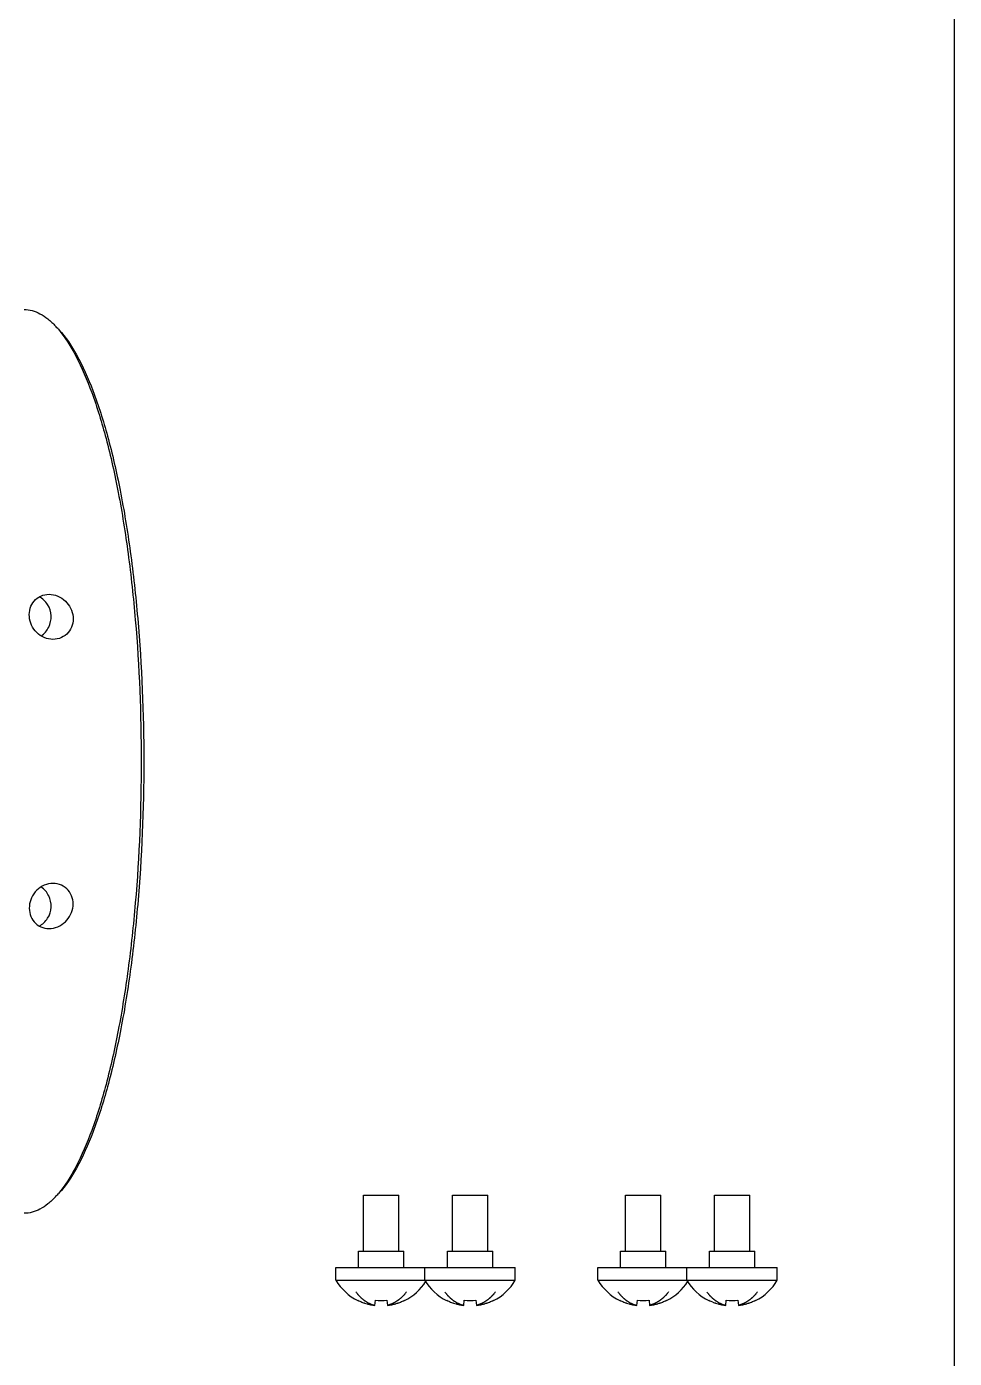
# Model space of a CAD drawing. Header units: millimetres. Extents: x 0 to 841, y 0 to 594.
# Drawn here: x 815.35 to 841, y 215.54 to 252.38 of the extents above; entities that cross this region are included whole.
import ezdxf

# ---------------------------------------------------------------- set-up
doc = ezdxf.new("R2010")
doc.units = ezdxf.units.MM
doc.header["$LTSCALE"] = 46.255
doc.layers.get('0').update_dxf_attribs({"linetype": 'CONTINUOUS'})
doc.layers.add('AXIS', color=7, linetype='CONTINUOUS')
doc.layers.add('COSMETIC', color=7, linetype='CONTINUOUS')

msp = doc.modelspace()

# ---------------------------------------------------------------- linework, layer by layer
at = {"color": 7, "linetype": 'CONTINUOUS'}
for p, q in [((841, 0), (841, 594)), ((824.666, 220.055), (825.641, 220.055)), ((824.666, 218.505), (824.666, 220.055)), ((825.641, 218.505), (825.641, 220.055)), ((827.124, 220.055), (828.099, 220.055)), ((827.124, 218.505), (827.124, 220.055)), ((828.099, 218.505), (828.099, 220.055)), ((831.91, 220.055), (832.885, 220.055)), ((831.91, 218.505), (831.91, 220.055)), ((832.885, 218.505), (832.885, 220.055)), ((834.369, 220.055), (835.344, 220.055)), ((834.369, 218.505), (834.369, 220.055)), ((835.344, 218.505), (835.344, 220.055)), ((824.528, 218.505), (825.778, 218.505)), ((824.528, 218.055), (824.528, 218.505)), ((825.778, 218.055), (825.778, 218.505)), ((826.987, 218.505), (828.237, 218.505)), ((826.987, 218.055), (826.987, 218.505)), ((828.237, 218.055), (828.237, 218.505)), ((831.772, 218.505), (833.022, 218.505)), ((831.772, 218.055), (831.772, 218.505)), ((833.022, 218.055), (833.022, 218.505)), ((834.231, 218.505), (835.481, 218.505)), ((834.231, 218.055), (834.231, 218.505)), ((835.481, 218.055), (835.481, 218.505)), ((823.903, 218.055), (828.862, 218.055)), ((823.903, 217.705), (823.903, 218.055)), ((826.362, 217.705), (826.362, 218.055)), ((828.862, 217.705), (828.862, 218.055)), ((831.147, 218.055), (836.106, 218.055)), ((831.147, 217.705), (831.147, 218.055)), ((833.606, 217.705), (833.606, 218.055)), ((836.106, 217.705), (836.106, 218.055)), ((823.903, 217.705), (828.862, 217.705)), ((831.147, 217.705), (836.106, 217.705)), ((824.506, 217.139), (824.51, 217.147)), ((824.978, 217.007), (824.992, 217.147)), ((825.314, 217.147), (825.328, 217.007)), ((825.796, 217.147), (825.8, 217.139)), ((826.965, 217.139), (826.969, 217.147)), ((827.437, 217.007), (827.451, 217.147)), ((827.773, 217.147), (827.787, 217.007)), ((828.255, 217.147), (828.258, 217.139)), ((831.751, 217.139), (831.754, 217.147)), ((832.223, 217.007), (832.237, 217.147)), ((832.558, 217.147), (832.572, 217.007)), ((833.041, 217.147), (833.044, 217.139)), ((834.21, 217.139), (834.213, 217.147)), ((834.681, 217.007), (834.695, 217.147)), ((835.017, 217.147), (835.031, 217.007)), ((835.499, 217.147), (835.503, 217.139))]:
    msp.add_line(p, q, dxfattribs=at)
for centre, radius, start, end in [((814.295, 242.373), 2.533, 40.228, 42.9103), ((814.295, 221.737), 2.534, 317.0899, 319.7721), ((825.153, 218.432), 1.446, 210.1885, 243.3608), ((825.153, 218.432), 1.446, 296.6392, 328.3411), ((827.612, 218.432), 1.446, 210.1885, 243.3608), ((827.612, 218.432), 1.446, 296.6392, 329.8115), ((832.397, 218.432), 1.446, 210.1885, 243.3608), ((832.397, 218.432), 1.446, 296.6392, 328.3411), ((834.856, 218.432), 1.446, 210.1885, 243.3608), ((834.856, 218.432), 1.446, 296.6392, 329.8115), ((825.152, 218.447), 1.45, 243.6981, 248.2459), ((825.152, 218.447), 1.45, 248.246, 250.4228), ((825.153, 218.448), 1.451, 250.4229, 251.5332), ((825.153, 218.448), 1.451, 251.5333, 254.4592), ((825.153, 218.448), 1.452, 254.4592, 255.9343), ((825.153, 218.449), 1.452, 255.9344, 257.1503), ((825.153, 218.449), 1.452, 257.1503, 258.3933), ((825.153, 218.449), 1.452, 258.3934, 259.7704), ((825.153, 218.449), 1.452, 259.7703, 260.7531), ((825.153, 218.45), 1.453, 260.7532, 263.0911), ((825.153, 218.691), 1.552, 264.0518, 275.9482), ((825.153, 218.45), 1.453, 276.909, 279.2467), ((825.153, 218.449), 1.452, 279.2469, 281.6066), ((825.153, 218.449), 1.452, 281.6067, 282.8497), ((825.153, 218.449), 1.452, 282.8497, 284.0656), ((825.153, 218.448), 1.452, 284.0657, 285.5408), ((825.153, 218.448), 1.451, 285.5408, 286.6998), ((825.153, 218.448), 1.451, 286.6999, 288.4668), ((825.154, 218.448), 1.451, 288.4668, 289.5771), ((825.154, 218.447), 1.45, 289.5772, 291.754), ((825.154, 218.447), 1.45, 291.7541, 296.3019), ((827.611, 218.447), 1.45, 243.6981, 248.2459), ((827.611, 218.447), 1.45, 248.246, 250.4228), ((827.611, 218.448), 1.451, 250.4229, 251.5332), ((827.611, 218.448), 1.451, 251.5333, 254.4592), ((827.612, 218.448), 1.452, 254.4592, 255.9343), ((827.612, 218.449), 1.452, 255.9344, 257.1503), ((827.612, 218.449), 1.452, 257.1503, 258.3933), ((827.612, 218.449), 1.452, 258.3934, 259.7704), ((827.612, 218.449), 1.452, 259.7703, 260.7531), ((827.612, 218.45), 1.453, 260.7532, 263.0911), ((827.612, 218.691), 1.552, 264.0518, 275.9482), ((827.612, 218.45), 1.453, 276.909, 279.2467), ((827.612, 218.449), 1.452, 279.2469, 281.6066), ((827.612, 218.449), 1.452, 281.6067, 282.8497), ((827.612, 218.449), 1.452, 282.8497, 284.0656), ((827.612, 218.448), 1.452, 284.0657, 285.5408), ((827.612, 218.448), 1.451, 285.5408, 286.6998), ((827.612, 218.448), 1.451, 286.6999, 288.4668), ((827.612, 218.448), 1.451, 288.4668, 289.5771), ((827.612, 218.447), 1.45, 289.5772, 291.754), ((827.613, 218.447), 1.45, 291.7541, 296.3019), ((832.397, 218.447), 1.45, 243.6981, 248.2459), ((832.397, 218.447), 1.45, 248.246, 250.4228), ((832.397, 218.448), 1.451, 250.4229, 251.5332), ((832.397, 218.448), 1.451, 251.5333, 254.4592), ((832.397, 218.448), 1.452, 254.4592, 255.9343), ((832.397, 218.449), 1.452, 255.9344, 257.1503), ((832.397, 218.449), 1.452, 257.1503, 258.3933), ((832.397, 218.449), 1.452, 258.3934, 259.7704), ((832.397, 218.449), 1.452, 259.7703, 260.7531), ((832.397, 218.45), 1.453, 260.7532, 263.0911), ((832.397, 218.691), 1.552, 264.0518, 275.9482), ((832.397, 218.45), 1.453, 276.909, 279.2467), ((832.398, 218.449), 1.452, 279.2469, 281.6066), ((832.398, 218.449), 1.452, 281.6067, 282.8497), ((832.398, 218.449), 1.452, 282.8497, 284.0656), ((832.398, 218.448), 1.452, 284.0657, 285.5408), ((832.398, 218.448), 1.451, 285.5408, 286.6998), ((832.398, 218.448), 1.451, 286.6999, 288.4668), ((832.398, 218.448), 1.451, 288.4668, 289.5771), ((832.398, 218.447), 1.45, 289.5772, 291.754), ((832.398, 218.447), 1.45, 291.7541, 296.3019), ((834.855, 218.447), 1.45, 243.6981, 248.2459), ((834.856, 218.447), 1.45, 248.246, 250.4228), ((834.856, 218.448), 1.451, 250.4229, 251.5332), ((834.856, 218.448), 1.451, 251.5333, 254.4592), ((834.856, 218.448), 1.452, 254.4592, 255.9343), ((834.856, 218.449), 1.452, 255.9344, 257.1503), ((834.856, 218.449), 1.452, 257.1503, 258.3933), ((834.856, 218.449), 1.452, 258.3934, 259.7704), ((834.856, 218.449), 1.452, 259.7703, 260.7531), ((834.856, 218.45), 1.453, 260.7532, 263.0911), ((834.856, 218.691), 1.552, 264.0518, 275.9482), ((834.856, 218.45), 1.453, 276.909, 279.2467), ((834.856, 218.449), 1.452, 279.2469, 281.6066), ((834.856, 218.449), 1.452, 281.6067, 282.8497), ((834.856, 218.449), 1.452, 282.8497, 284.0656), ((834.856, 218.448), 1.452, 284.0657, 285.5408), ((834.857, 218.448), 1.451, 285.5408, 286.6998), ((834.857, 218.448), 1.451, 286.6999, 288.4668), ((834.857, 218.448), 1.451, 288.4668, 289.5771), ((834.857, 218.447), 1.45, 289.5772, 291.754), ((834.857, 218.447), 1.45, 291.7541, 296.3019)]:
    msp.add_arc(centre, radius, start, end, dxfattribs=at)
for points, knots in [([(815.284, 244.555), (815.357, 244.555), (815.51, 244.534), (815.732, 244.444), (815.951, 244.296), (816.084, 244.169), (816.15, 244.098)], [0, 0, 0, 0, 0.219564, 0.452608, 0.71012, 1, 1, 1, 1]), ([(816.229, 244.009), (816.417, 243.787), (816.767, 243.22), (817.196, 242.2), (817.581, 240.929), (817.911, 239.437), (818.177, 237.761), (818.443, 235.283), (818.57, 232.055), (818.443, 228.827), (818.177, 226.349), (817.911, 224.673), (817.581, 223.181), (817.196, 221.91), (816.767, 220.89), (816.417, 220.323), (816.229, 220.101)], [0, 0, 0, 0, 0.035446, 0.08037, 0.134466, 0.196834, 0.266198, 0.34102, 0.5, 0.65898, 0.733802, 0.803166, 0.865534, 0.91963, 0.964554, 1, 1, 1, 1]), ([(816.24, 244.002), (816.433, 243.794), (816.792, 243.248), (817.231, 242.251), (817.625, 240.991), (817.964, 239.501), (818.238, 237.817), (818.512, 235.318), (818.643, 232.055), (818.512, 228.792), (818.238, 226.293), (817.964, 224.609), (817.625, 223.119), (817.231, 221.859), (816.792, 220.862), (816.433, 220.316), (816.24, 220.108)], [0, 0, 0, 0, 0.03441, 0.078554, 0.132223, 0.194526, 0.264151, 0.3395, 0.5, 0.6605, 0.735849, 0.805474, 0.867777, 0.921446, 0.96559, 1, 1, 1, 1]), ([(816.15, 220.012), (816.084, 219.941), (815.951, 219.814), (815.732, 219.666), (815.51, 219.576), (815.357, 219.555), (815.284, 219.555)], [0, 0, 0, 0, 0.289877, 0.547386, 0.780433, 1, 1, 1, 1])]:
    msp.add_open_spline(points, degree=3, knots=knots, dxfattribs=at)
at = {"layer": 'AXIS', "color": 7, "linetype": 'CONTINUOUS'}
for points, knots in [([(816.08, 235.43), (815.999, 235.43), (815.832, 235.466), (815.622, 235.609), (815.477, 235.816), (815.412, 236.054), (815.435, 236.294), (815.546, 236.503), (815.735, 236.647), (815.892, 236.68), (815.971, 236.68)], [0, 0, 0, 0, 0.128275, 0.259007, 0.389278, 0.516175, 0.638431, 0.757286, 0.876441, 1, 1, 1, 1]), ([(815.75, 235.529), (815.839, 235.588), (815.988, 235.758), (816.055, 236.087), (815.957, 236.408), (815.792, 236.562), (815.698, 236.612)], [0, 0, 0, 0, 0.248578, 0.50064, 0.752286, 1, 1, 1, 1]), ([(815.971, 236.68), (816.053, 236.68), (816.22, 236.644), (816.431, 236.503), (816.58, 236.3), (816.649, 236.062), (816.627, 235.821), (816.513, 235.609), (816.319, 235.463), (816.16, 235.43), (816.08, 235.43)], [0, 0, 0, 0, 0.127951, 0.258042, 0.386771, 0.512363, 0.634763, 0.755304, 0.876269, 1, 1, 1, 1]), ([(816.08, 228.68), (815.999, 228.68), (815.832, 228.644), (815.622, 228.501), (815.477, 228.294), (815.412, 228.055), (815.435, 227.816), (815.546, 227.607), (815.735, 227.463), (815.892, 227.43), (815.971, 227.43)], [0, 0, 0, 0, 0.128277, 0.25901, 0.389282, 0.516179, 0.638436, 0.757289, 0.876443, 1, 1, 1, 1]), ([(815.698, 227.498), (815.792, 227.548), (815.957, 227.702), (816.055, 228.023), (815.988, 228.352), (815.839, 228.522), (815.75, 228.581)], [0, 0, 0, 0, 0.247713, 0.499359, 0.751422, 1, 1, 1, 1]), ([(815.971, 227.43), (816.053, 227.43), (816.22, 227.466), (816.431, 227.607), (816.58, 227.81), (816.649, 228.048), (816.627, 228.289), (816.513, 228.501), (816.319, 228.647), (816.16, 228.68), (816.08, 228.68)], [0, 0, 0, 0, 0.127953, 0.258046, 0.386776, 0.512368, 0.634766, 0.755307, 0.876271, 1, 1, 1, 1])]:
    msp.add_open_spline(points, degree=3, knots=knots, dxfattribs=at)
at = {"layer": 'COSMETIC', "color": 7, "linetype": 'CONTINUOUS'}
for points in [[(824.453, 217.378), (824.462, 217.367), (824.476, 217.35), (824.492, 217.331), (824.501, 217.32), (824.508, 217.312), (824.515, 217.303), (824.52, 217.297), (824.523, 217.293), (824.525, 217.291), (824.527, 217.289), (824.53, 217.286), (824.533, 217.283), (824.538, 217.278), (824.544, 217.272), (824.554, 217.262), (824.567, 217.249), (824.58, 217.236), (824.59, 217.226), (824.597, 217.22), (824.602, 217.215), (824.605, 217.212), (824.607, 217.209), (824.608, 217.208), (824.61, 217.207), (824.612, 217.206), (824.616, 217.203), (824.622, 217.198), (824.63, 217.191), (824.638, 217.185), (824.649, 217.176), (824.66, 217.167), (824.671, 217.159), (824.677, 217.153), (824.683, 217.149), (824.687, 217.146), (824.69, 217.143), (824.693, 217.141), (824.695, 217.139), (824.697, 217.138), (824.7, 217.136), (824.704, 217.134), (824.708, 217.131), (824.714, 217.128), (824.721, 217.123), (824.732, 217.116), (824.744, 217.109), (824.755, 217.102), (824.764, 217.096), (824.772, 217.091), (824.779, 217.087), (824.783, 217.084), (824.785, 217.083), (824.786, 217.082), (824.788, 217.082), (824.79, 217.08), (824.794, 217.079), (824.799, 217.076), (824.807, 217.073), (824.818, 217.067), (824.832, 217.061), (824.847, 217.054), (824.858, 217.049), (824.865, 217.045), (824.871, 217.043), (824.874, 217.041), (824.877, 217.04), (824.878, 217.039), (824.88, 217.039), (824.882, 217.038), (824.887, 217.037), (824.894, 217.034), (824.903, 217.031), (824.912, 217.028), (824.925, 217.024), (824.947, 217.017), (824.966, 217.011), (824.978, 217.007)], [(825.853, 217.378), (825.844, 217.367), (825.83, 217.35), (825.814, 217.331), (825.805, 217.32), (825.798, 217.312), (825.791, 217.303), (825.786, 217.297), (825.783, 217.293), (825.781, 217.291), (825.779, 217.289), (825.777, 217.286), (825.773, 217.283), (825.768, 217.278), (825.762, 217.272), (825.752, 217.262), (825.739, 217.249), (825.726, 217.236), (825.716, 217.226), (825.709, 217.22), (825.704, 217.215), (825.701, 217.212), (825.699, 217.209), (825.698, 217.208), (825.696, 217.207), (825.695, 217.206), (825.69, 217.203), (825.684, 217.198), (825.676, 217.191), (825.668, 217.185), (825.657, 217.176), (825.646, 217.167), (825.635, 217.159), (825.629, 217.153), (825.623, 217.149), (825.619, 217.146), (825.616, 217.143), (825.613, 217.141), (825.611, 217.139), (825.609, 217.138), (825.606, 217.136), (825.602, 217.134), (825.598, 217.131), (825.592, 217.128), (825.585, 217.123), (825.574, 217.116), (825.562, 217.109), (825.551, 217.102), (825.542, 217.096), (825.534, 217.091), (825.527, 217.087), (825.523, 217.084), (825.521, 217.083), (825.52, 217.082), (825.518, 217.082), (825.516, 217.08), (825.512, 217.079), (825.507, 217.076), (825.499, 217.073), (825.488, 217.067), (825.474, 217.061), (825.459, 217.054), (825.448, 217.049), (825.441, 217.045), (825.435, 217.043), (825.432, 217.041), (825.429, 217.04), (825.428, 217.039), (825.426, 217.039), (825.424, 217.038), (825.419, 217.037), (825.412, 217.034), (825.403, 217.031), (825.394, 217.028), (825.381, 217.024), (825.359, 217.017), (825.34, 217.011), (825.328, 217.007)], [(826.912, 217.378), (826.921, 217.367), (826.935, 217.35), (826.951, 217.331), (826.96, 217.32), (826.967, 217.312), (826.974, 217.303), (826.979, 217.297), (826.982, 217.293), (826.984, 217.291), (826.986, 217.289), (826.988, 217.286), (826.991, 217.283), (826.997, 217.278), (827.003, 217.272), (827.013, 217.262), (827.026, 217.249), (827.039, 217.236), (827.049, 217.226), (827.055, 217.22), (827.061, 217.215), (827.064, 217.212), (827.066, 217.209), (827.067, 217.208), (827.069, 217.207), (827.07, 217.206), (827.074, 217.203), (827.081, 217.198), (827.089, 217.191), (827.097, 217.185), (827.108, 217.176), (827.119, 217.167), (827.129, 217.159), (827.136, 217.153), (827.142, 217.149), (827.146, 217.146), (827.149, 217.143), (827.152, 217.141), (827.154, 217.139), (827.156, 217.138), (827.159, 217.136), (827.163, 217.134), (827.167, 217.131), (827.173, 217.128), (827.18, 217.123), (827.191, 217.116), (827.203, 217.109), (827.214, 217.102), (827.223, 217.096), (827.231, 217.091), (827.238, 217.087), (827.242, 217.084), (827.244, 217.083), (827.245, 217.082), (827.246, 217.082), (827.249, 217.08), (827.253, 217.079), (827.258, 217.076), (827.265, 217.073), (827.277, 217.067), (827.291, 217.061), (827.305, 217.054), (827.317, 217.049), (827.324, 217.045), (827.33, 217.043), (827.333, 217.041), (827.336, 217.04), (827.337, 217.039), (827.339, 217.039), (827.341, 217.038), (827.345, 217.037), (827.352, 217.034), (827.362, 217.031), (827.371, 217.028), (827.384, 217.024), (827.406, 217.017), (827.425, 217.011), (827.437, 217.007)], [(828.312, 217.378), (828.303, 217.367), (828.289, 217.35), (828.273, 217.331), (828.264, 217.32), (828.257, 217.312), (828.25, 217.303), (828.245, 217.297), (828.241, 217.293), (828.24, 217.291), (828.238, 217.289), (828.235, 217.286), (828.232, 217.283), (828.227, 217.278), (828.221, 217.272), (828.21, 217.262), (828.198, 217.249), (828.185, 217.236), (828.175, 217.226), (828.168, 217.22), (828.163, 217.215), (828.16, 217.212), (828.158, 217.209), (828.156, 217.208), (828.155, 217.207), (828.153, 217.206), (828.149, 217.203), (828.143, 217.198), (828.135, 217.191), (828.127, 217.185), (828.116, 217.176), (828.105, 217.167), (828.094, 217.159), (828.087, 217.153), (828.082, 217.149), (828.078, 217.146), (828.074, 217.143), (828.072, 217.141), (828.07, 217.139), (828.068, 217.138), (828.065, 217.136), (828.061, 217.134), (828.057, 217.131), (828.051, 217.128), (828.044, 217.123), (828.033, 217.116), (828.021, 217.109), (828.01, 217.102), (828.001, 217.096), (827.993, 217.091), (827.986, 217.087), (827.982, 217.084), (827.98, 217.083), (827.979, 217.082), (827.977, 217.082), (827.975, 217.08), (827.971, 217.079), (827.965, 217.076), (827.958, 217.073), (827.947, 217.067), (827.933, 217.061), (827.918, 217.054), (827.907, 217.049), (827.9, 217.045), (827.894, 217.043), (827.89, 217.041), (827.888, 217.04), (827.886, 217.039), (827.885, 217.039), (827.883, 217.038), (827.878, 217.037), (827.871, 217.034), (827.862, 217.031), (827.852, 217.028), (827.84, 217.024), (827.818, 217.017), (827.799, 217.011), (827.787, 217.007)], [(831.697, 217.378), (831.707, 217.367), (831.72, 217.35), (831.736, 217.331), (831.746, 217.32), (831.752, 217.312), (831.759, 217.303), (831.764, 217.297), (831.768, 217.293), (831.77, 217.291), (831.771, 217.289), (831.774, 217.286), (831.777, 217.283), (831.782, 217.278), (831.789, 217.272), (831.799, 217.262), (831.812, 217.249), (831.824, 217.236), (831.835, 217.226), (831.841, 217.22), (831.846, 217.215), (831.849, 217.212), (831.852, 217.209), (831.853, 217.208), (831.854, 217.207), (831.856, 217.206), (831.86, 217.203), (831.866, 217.198), (831.874, 217.191), (831.882, 217.185), (831.893, 217.176), (831.904, 217.167), (831.915, 217.159), (831.922, 217.153), (831.927, 217.149), (831.931, 217.146), (831.935, 217.143), (831.938, 217.141), (831.94, 217.139), (831.942, 217.138), (831.945, 217.136), (831.948, 217.134), (831.952, 217.131), (831.958, 217.128), (831.965, 217.123), (831.977, 217.116), (831.988, 217.109), (832, 217.102), (832.008, 217.096), (832.017, 217.091), (832.023, 217.087), (832.027, 217.084), (832.029, 217.083), (832.031, 217.082), (832.032, 217.082), (832.035, 217.08), (832.038, 217.079), (832.044, 217.076), (832.051, 217.073), (832.062, 217.067), (832.077, 217.061), (832.091, 217.054), (832.102, 217.049), (832.11, 217.045), (832.115, 217.043), (832.119, 217.041), (832.121, 217.04), (832.123, 217.039), (832.124, 217.039), (832.126, 217.038), (832.131, 217.037), (832.138, 217.034), (832.148, 217.031), (832.157, 217.028), (832.169, 217.024), (832.191, 217.017), (832.21, 217.011), (832.223, 217.007)], [(833.097, 217.378), (833.088, 217.367), (833.075, 217.35), (833.059, 217.331), (833.049, 217.32), (833.043, 217.312), (833.036, 217.303), (833.031, 217.297), (833.027, 217.293), (833.025, 217.291), (833.024, 217.289), (833.021, 217.286), (833.018, 217.283), (833.013, 217.278), (833.006, 217.272), (832.996, 217.262), (832.983, 217.249), (832.971, 217.236), (832.96, 217.226), (832.954, 217.22), (832.949, 217.215), (832.946, 217.212), (832.943, 217.209), (832.942, 217.208), (832.941, 217.207), (832.939, 217.206), (832.935, 217.203), (832.929, 217.198), (832.921, 217.191), (832.912, 217.185), (832.902, 217.176), (832.891, 217.167), (832.88, 217.159), (832.873, 217.153), (832.868, 217.149), (832.864, 217.146), (832.86, 217.143), (832.857, 217.141), (832.855, 217.139), (832.853, 217.138), (832.85, 217.136), (832.847, 217.134), (832.842, 217.131), (832.837, 217.128), (832.83, 217.123), (832.818, 217.116), (832.807, 217.109), (832.795, 217.102), (832.787, 217.096), (832.778, 217.091), (832.772, 217.087), (832.768, 217.084), (832.766, 217.083), (832.764, 217.082), (832.763, 217.082), (832.76, 217.08), (832.757, 217.079), (832.751, 217.076), (832.744, 217.073), (832.733, 217.067), (832.718, 217.061), (832.704, 217.054), (832.692, 217.049), (832.685, 217.045), (832.68, 217.043), (832.676, 217.041), (832.674, 217.04), (832.672, 217.039), (832.671, 217.039), (832.669, 217.038), (832.664, 217.037), (832.657, 217.034), (832.647, 217.031), (832.638, 217.028), (832.625, 217.024), (832.604, 217.017), (832.585, 217.011), (832.572, 217.007)], [(834.156, 217.378), (834.165, 217.367), (834.179, 217.35), (834.195, 217.331), (834.204, 217.32), (834.211, 217.312), (834.218, 217.303), (834.223, 217.297), (834.227, 217.293), (834.228, 217.291), (834.23, 217.289), (834.233, 217.286), (834.236, 217.283), (834.241, 217.278), (834.247, 217.272), (834.258, 217.262), (834.27, 217.249), (834.283, 217.236), (834.293, 217.226), (834.3, 217.22), (834.305, 217.215), (834.308, 217.212), (834.31, 217.209), (834.312, 217.208), (834.313, 217.207), (834.315, 217.206), (834.319, 217.203), (834.325, 217.198), (834.333, 217.191), (834.341, 217.185), (834.352, 217.176), (834.363, 217.167), (834.374, 217.159), (834.381, 217.153), (834.386, 217.149), (834.39, 217.146), (834.394, 217.143), (834.396, 217.141), (834.398, 217.139), (834.401, 217.138), (834.403, 217.136), (834.407, 217.134), (834.411, 217.131), (834.417, 217.128), (834.424, 217.123), (834.436, 217.116), (834.447, 217.109), (834.458, 217.102), (834.467, 217.096), (834.476, 217.091), (834.482, 217.087), (834.486, 217.084), (834.488, 217.083), (834.489, 217.082), (834.491, 217.082), (834.493, 217.08), (834.497, 217.079), (834.503, 217.076), (834.51, 217.073), (834.521, 217.067), (834.536, 217.061), (834.55, 217.054), (834.561, 217.049), (834.568, 217.045), (834.574, 217.043), (834.578, 217.041), (834.58, 217.04), (834.582, 217.039), (834.583, 217.039), (834.585, 217.038), (834.59, 217.037), (834.597, 217.034), (834.606, 217.031), (834.616, 217.028), (834.628, 217.024), (834.65, 217.017), (834.669, 217.011), (834.681, 217.007)], [(835.556, 217.378), (835.547, 217.367), (835.533, 217.35), (835.517, 217.331), (835.508, 217.32), (835.501, 217.312), (835.494, 217.303), (835.489, 217.297), (835.486, 217.293), (835.484, 217.291), (835.482, 217.289), (835.48, 217.286), (835.477, 217.283), (835.471, 217.278), (835.465, 217.272), (835.455, 217.262), (835.442, 217.249), (835.429, 217.236), (835.419, 217.226), (835.413, 217.22), (835.408, 217.215), (835.404, 217.212), (835.402, 217.209), (835.401, 217.208), (835.399, 217.207), (835.398, 217.206), (835.394, 217.203), (835.388, 217.198), (835.379, 217.191), (835.371, 217.185), (835.36, 217.176), (835.349, 217.167), (835.339, 217.159), (835.332, 217.153), (835.326, 217.149), (835.322, 217.146), (835.319, 217.143), (835.316, 217.141), (835.314, 217.139), (835.312, 217.138), (835.309, 217.136), (835.306, 217.134), (835.301, 217.131), (835.296, 217.128), (835.288, 217.123), (835.277, 217.116), (835.266, 217.109), (835.254, 217.102), (835.246, 217.096), (835.237, 217.091), (835.231, 217.087), (835.226, 217.084), (835.225, 217.083), (835.223, 217.082), (835.222, 217.082), (835.219, 217.08), (835.216, 217.079), (835.21, 217.076), (835.203, 217.073), (835.191, 217.067), (835.177, 217.061), (835.163, 217.054), (835.151, 217.049), (835.144, 217.045), (835.138, 217.043), (835.135, 217.041), (835.132, 217.04), (835.131, 217.039), (835.129, 217.039), (835.127, 217.038), (835.123, 217.037), (835.116, 217.034), (835.106, 217.031), (835.097, 217.028), (835.084, 217.024), (835.062, 217.017), (835.044, 217.011), (835.031, 217.007)]]:
    msp.add_open_spline(points, degree=3, knots=[0, 0, 0, 0, 0.0625, 0.09375, 0.109375, 0.125, 0.140625, 0.15625, 0.160156, 0.164062, 0.167969, 0.171875, 0.179688, 0.1875, 0.203125, 0.21875, 0.25, 0.28125, 0.296875, 0.3125, 0.320312, 0.328125, 0.332031, 0.333984, 0.335938, 0.339844, 0.34375, 0.359375, 0.375, 0.390625, 0.40625, 0.4375, 0.453125, 0.46875, 0.476562, 0.484375, 0.492188, 0.496094, 0.5, 0.503906, 0.507812, 0.515625, 0.523438, 0.53125, 0.546875, 0.5625, 0.59375, 0.609375, 0.625, 0.640625, 0.65625, 0.660156, 0.664062, 0.666016, 0.667969, 0.671875, 0.679688, 0.6875, 0.703125, 0.71875, 0.75, 0.78125, 0.796875, 0.8125, 0.820312, 0.828125, 0.832031, 0.833984, 0.835938, 0.839844, 0.84375, 0.859375, 0.875, 0.890625, 0.90625, 0.9375, 1, 1, 1, 1], dxfattribs=at)

doc.saveas('drawing.dxf')
